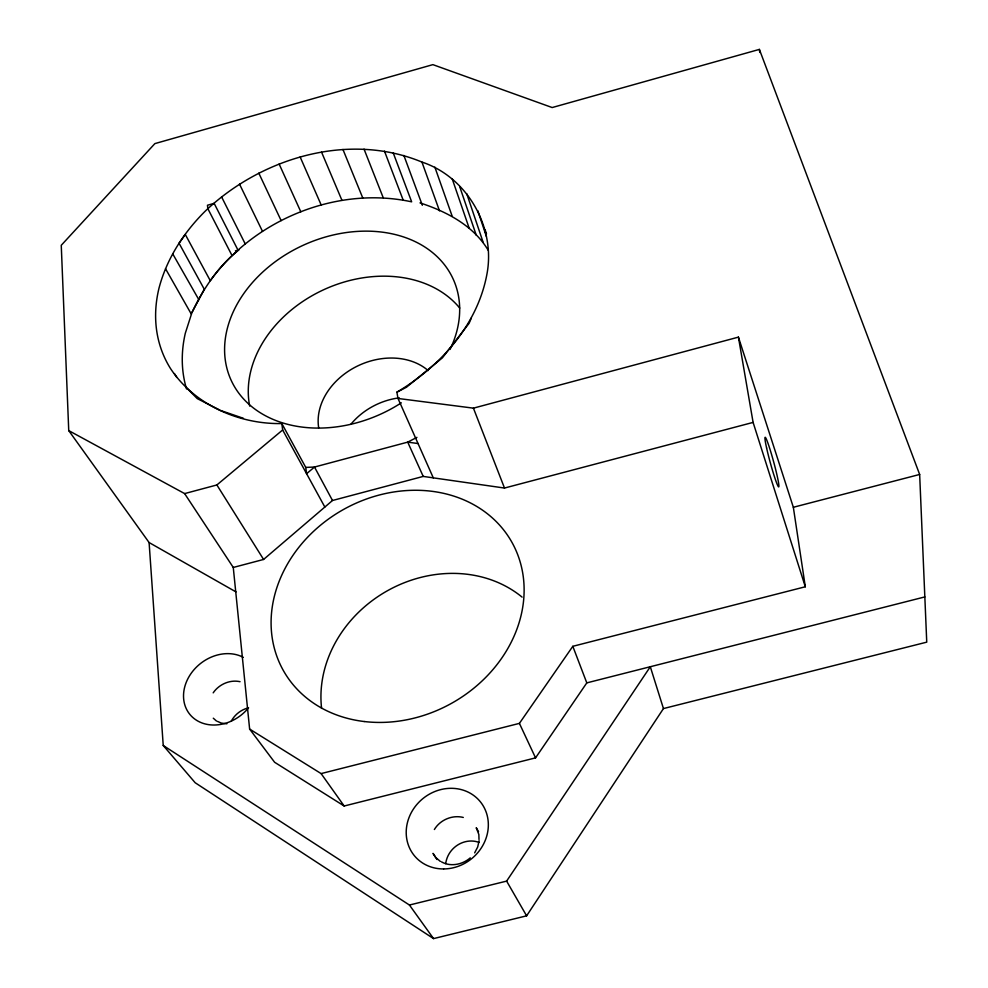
<?xml version="1.0" encoding="UTF-8"?>
<svg xmlns="http://www.w3.org/2000/svg" width="988" height="988" viewBox="0 0 988 988"><rect width="100%" height="100%" fill="white"/><g stroke="black" fill="none" stroke-linecap="round" stroke-linejoin="round"><path stroke-width="1.48" d="M479.094 840.763L477.673 847.025L474.66 852.854M393.298 153.091L411.663 201.836C337.106 185.695 254.83 219.299 210.271 280.666L185.299 234.489L179.038 243.221L204.269 289.237L191.993 312.43L185.312 333.24A167.725 127.785 -24.4 0 0 186.534 388.963M416.924 437.363L407.711 442.13L314.505 467.04L306.589 473.709L305.749 467.41L281.839 423.556C239.17 424.408 194.562 404.932 170.554 368.623A173.48 129.292 -24.2 0 1 159.043 287.977C166.811 258.572 183.78 232.402 205.257 211.123C261.215 157.882 348.529 131.602 421.938 162.069C466.534 176.803 494.939 225.758 487.331 271.898C478.624 323.706 441.056 365.992 396.892 392.174L398.003 398.46L433.287 477.846M471.338 318.037L469.102 323.298L442.414 357.829L406.439 387.259L396.892 392.174M434.374 829.512C440.117 819.842 452.356 814.668 463.286 817.447M191.993 312.43C203.293 288.718 218.225 266.315 238.948 249.878L235.416 250.853M213.186 692.847C218.953 684.375 229.908 679.411 240.059 681.695M149.102 542.548L163.23 745.483L195.167 782.731L433.534 938.6L526.616 915.839L663.454 708.569L926.744 642.151L919.655 474.462L759.377 49.4L552.181 107.544L432.88 64.64L154.881 143.606L61.256 245.296L68.74 430.607L149.102 542.548L235.996 591.911M163.23 745.483L409.44 905.033L506.622 881.111L650.302 666.739L663.454 708.569M68.74 430.607L184.62 493.592L233.267 567.458L249.631 729.07L274.615 762.267L344.17 806.01L535.558 757.87L586.798 682.881L924.83 596.925M249.631 729.07L321.112 773.592L519.404 723.377L572.818 646.313L805.306 586.773L793.339 507.276L738.419 337.13L473.425 408.155L398.003 398.46M233.267 567.458L263.586 559.455L332.499 500.496L423.222 476.414L504.498 488.047L753.103 422.407L738.419 337.13M184.62 493.592L216.878 484.96L282.654 429.965L281.839 423.556M470.263 857.868C462.52 864.586 450.627 867.131 441.451 861.845M198.86 299.71L172.814 254.027M793.339 507.276L919.655 474.462M305.749 467.41L314.505 467.04L332.499 500.496M226.87 723.796L221.3 723.08L217.397 721.351M418.035 443.538L407.711 442.13L423.222 476.414M220.435 410.428L243.443 418.319M420.011 202.886C446.588 211.556 473.4 225.548 488.208 250.273M219.546 409.934L197.242 398.609L185.855 387.123M440.302 861.375L435.659 857.448L433.04 853.373L437.017 859.535M213.285 718.202L216.384 720.956M409.44 905.033L433.534 938.6M321.112 773.592L344.17 806.01M216.878 484.96L263.586 559.455M174.419 373.55L176.778 377.428M478.55 831.723L476.241 827.709L478.847 834.502L479.007 839.504M506.622 881.111L526.616 915.839M165.515 268.711L191.376 314.209M282.654 429.965L324.83 507.029M231.908 255.312L207.826 208.641L207.468 205.232L214.149 203.355L237.997 250.137M221.571 196.859L245.16 243.777M239.516 184.126L262.487 231.328M258.807 173.135L281.135 220.608M519.404 723.377L535.558 757.87M279.135 164.033L300.809 211.778M300.154 156.993L321.186 204.973M321.545 152.103L341.934 200.305M342.947 149.46L362.72 197.859M364.053 149.126L383.208 197.686M473.425 408.155L504.498 488.047M572.818 646.313L586.798 682.881M384.468 151.115L403.067 199.823M403.882 155.449L422.333 205.269M421.938 162.069L439.512 210.889M434.868 167.157L452.121 216.051M452.294 179.1L469.115 228.018M459.679 186.571L476.302 235.317M466.731 193.697L483.206 242.505M477.784 210.679L486.38 236.428M485.071 229.661L486.504 233.934M753.103 422.407L805.306 586.773M759.377 49.4L759.772 52.463M318.679 427.779A64.331 50.894 -24.7 0 1 355.396 367.091A64.331 50.894 -24.7 0 1 428.137 370.562M249.692 406.105A118.091 91.748 -24.6 0 1 323.002 290.052A118.091 91.748 -24.6 0 1 459.729 308.071M350.913 424.235A62.405 50.215 -24.9 0 1 399.226 397.855M445.724 863.673A24.502 22.539 -41.9 0 1 479.094 842.418M231.291 721.104A22.971 19.266 -39.5 0 1 246.889 708.285M248.581 707.779A39.829 32.839 -38.4 0 1 196.711 720.388A39.829 32.839 -38.4 0 1 191.697 672.593A39.829 32.839 -38.4 0 1 243.283 657.341M401.326 402.832A122.006 92.897 -24.4 0 1 227.326 369.858A122.006 92.897 -24.4 0 1 353.346 231.723A122.006 92.897 -24.4 0 1 450.071 349.406M321.594 708.396A121.623 106.371 -30.6 0 1 387.951 590.454A121.623 106.371 -30.6 0 1 522.096 597.123M443.612 868.946A42.595 38.68 -39.5 0 0 484.528 808.295A42.595 38.68 -39.5 0 0 413.688 808.653A42.595 38.68 -39.5 0 0 443.612 868.946M364.214 721.524A131.034 110.952 -29.3 0 0 519.984 561.345A131.034 110.952 -29.3 0 0 308.614 536.2A131.034 110.952 -29.3 0 0 364.214 721.524M766.602 447.996A25.787 1.741 74.7 0 0 778.519 486.825A25.787 1.741 74.7 0 0 770.591 451.244A25.787 1.741 74.7 0 0 766.602 447.996"/></g></svg>
